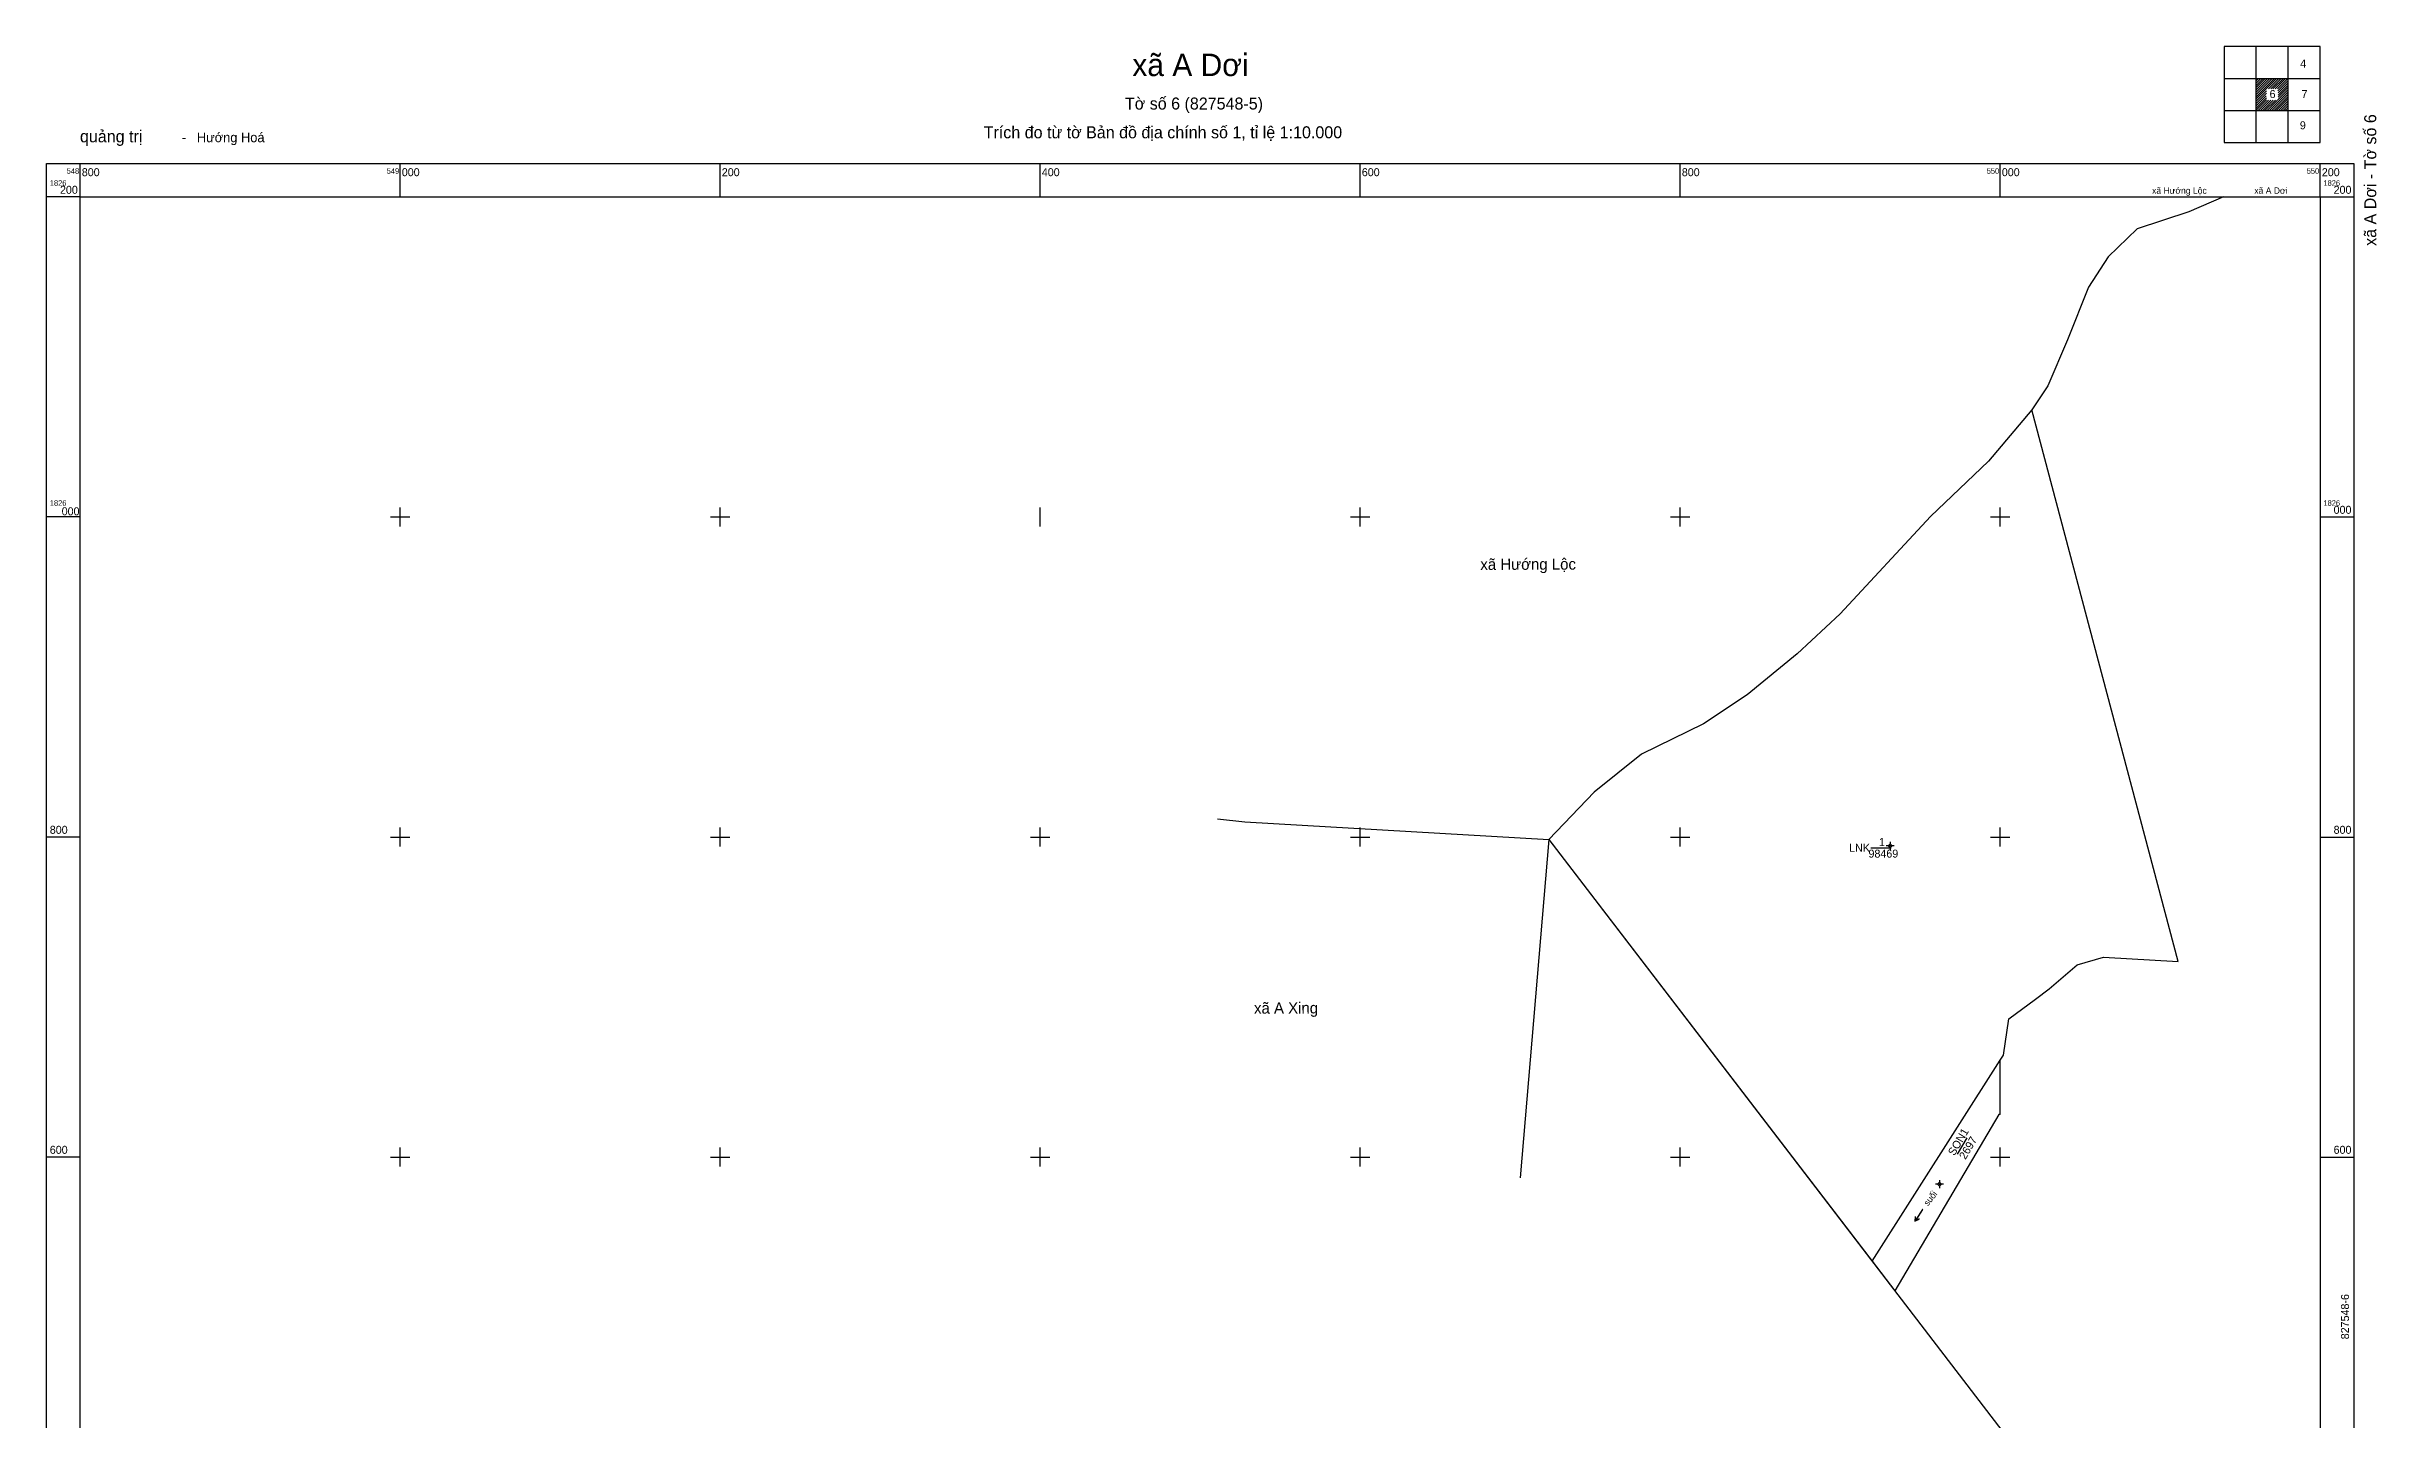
# Model space of a CAD drawing. Extents: x 548779 to 550235, y 1824578 to 1826294.
# Drawn here: x 548779 to 550235, y 1825436 to 1826294 of the extents above; entities that cross this region are included whole.
import ezdxf

# ---------------------------------------------------------------- set-up
doc = ezdxf.new("R2010")
doc.units = 0
for name, color, linetype in [('Level 10', 7, 'Continuous'), ('Level 11', 7, 'Continuous'), ('Level 13', 7, 'Continuous'), ('Level 32', 7, 'Continuous'), ('Level 35', 7, 'Continuous'), ('Level 39', 7, 'Continuous'), ('Level 46', 7, 'Continuous'), ('Level 48', 7, 'Continuous'), ('Level 63', 7, 'Continuous')]:
    doc.layers.add(name, color=color, linetype=linetype)

msp = doc.modelspace()

# ---------------------------------------------------------------- linework, layer by layer
at = {"layer": 'Level 10'}
for p, q in [((550111.27, 1825722.1), (550019.76, 1826067.04)), ((549717.96, 1825798.42), (549920.03, 1825534.8)), ((550048.14, 1825720.19), (550064.57, 1825724.89)), ((550064.57, 1825724.89), (550111.27, 1825722.1)), ((550030.52, 1825705.16), (550048.14, 1825720.19)), ((550005.43, 1825686.39), (550022.05, 1825698.75)), ((550022.05, 1825698.75), (550030.52, 1825705.16)), ((550001.98, 1825663.74), (550005.43, 1825686.39)), ((549920.03, 1825534.8), (550000, 1825660.62)), ((550000, 1825660.62), (550001.98, 1825663.74))]:
    msp.add_line(p, q, dxfattribs=at)
for points in [[(550019.76, 1826067.04), (549992.57, 1826034.89), (549956.32, 1826000.25), (549900.04, 1825939.55), (549873.1, 1825914.5), (549841.8, 1825888.94), (549814.61, 1825870.8), (549775.88, 1825851.83), (549746.22, 1825827.92), (549717.96, 1825798.42)], [(550000, 1825626.64), (549999.11, 1825626.62), (549934.17, 1825516.36)]]:
    msp.add_lwpolyline(points, dxfattribs=at)
at = {"layer": 'Level 11'}
for p, q in [((549929.97, 1825794.54), (549928.72, 1825794.54)), ((549931.22, 1825795.79), (549929.97, 1825794.54)), ((549929.97, 1825794.54), (549931.22, 1825793.29)), ((549931.22, 1825797.04), (549931.22, 1825795.79)), ((549932.47, 1825794.54), (549931.22, 1825795.79)), ((549931.22, 1825793.29), (549932.47, 1825794.54)), ((549931.22, 1825793.29), (549931.22, 1825792.04)), ((549933.72, 1825794.54), (549932.47, 1825794.54)), ((549960.73, 1825582.94), (549959.48, 1825582.94)), ((549961.98, 1825584.19), (549960.73, 1825582.94)), ((549960.73, 1825582.94), (549961.98, 1825581.69)), ((549961.98, 1825585.44), (549961.98, 1825584.19)), ((549963.23, 1825582.94), (549961.98, 1825584.19)), ((549961.98, 1825581.69), (549963.23, 1825582.94)), ((549961.98, 1825581.69), (549961.98, 1825580.44)), ((549964.48, 1825582.94), (549963.23, 1825582.94))]:
    msp.add_line(p, q, dxfattribs=at)
for centre in [(549931.22, 1825794.54), (549961.98, 1825582.94)]:
    msp.add_circle(centre, 0.3, dxfattribs=at)
at = {"layer": 'Level 13'}
for points in [[(549919.23, 1825793.23), (549931.79, 1825793.23)], [(549973.31, 1825601.68), (549979.43, 1825612.05)]]:
    msp.add_lwpolyline(points, dxfattribs=at)
at = {"layer": 'Level 32'}
for p, q in [((550048.14, 1825720.19), (550064.57, 1825724.89)), ((550064.57, 1825724.89), (550111.27, 1825722.1)), ((550030.52, 1825705.16), (550048.14, 1825720.19)), ((550005.43, 1825686.39), (550022.05, 1825698.75)), ((550022.05, 1825698.75), (550030.52, 1825705.16)), ((550001.98, 1825663.74), (550005.43, 1825686.39)), ((549920.03, 1825534.8), (550000, 1825660.62)), ((550000, 1825660.62), (550001.98, 1825663.74)), ((550000, 1825626.64), (550000, 1825660.62)), ((549920.03, 1825534.8), (549934.17, 1825516.36))]:
    msp.add_line(p, q, dxfattribs=at)
msp.add_lwpolyline([(550000, 1825626.64), (549999.11, 1825626.62), (549934.17, 1825516.36)], dxfattribs=at)
at = {"layer": 'Level 35'}
for p, q in [((549946.89, 1825562.81), (549946.71, 1825559.83)), ((549946.71, 1825559.83), (549949.39, 1825561.16)), ((549947, 1825560.46), (549947.15, 1825562.8)), ((549949.28, 1825561.39), (549947.17, 1825560.35))]:
    msp.add_line(p, q, dxfattribs=at)
msp.add_lwpolyline([(549947.17, 1825560.35), (549951.67, 1825567.14), (549951.46, 1825567.28), (549947, 1825560.46)], dxfattribs=at)
at = {"layer": 'Level 46'}
for q in [(549700.03, 1825586.95), (549928.51, 1825523.74)]:
    msp.add_line((549717.96, 1825798.42), q, dxfattribs=at)
for points in [[(550139.55, 1826200), (550117.81, 1826190.72), (550085.67, 1826180), (550067.55, 1826162.69), (550055.19, 1826143.72), (550042.01, 1826110.74), (550029.65, 1826081.88), (550019.76, 1826067.04), (549992.57, 1826034.89), (549956.32, 1826000.25), (549900.04, 1825939.55), (549873.1, 1825914.5), (549841.8, 1825888.94), (549814.61, 1825870.8), (549775.88, 1825851.83), (549746.22, 1825827.92), (549717.96, 1825798.42)], [(549510.81, 1825811.39), (549527.95, 1825809.53), (549717.96, 1825798.42)], [(549928.51, 1825523.74), (550200, 1825169.56)]]:
    msp.add_lwpolyline(points, dxfattribs=at)
at = {"layer": 'Level 63'}
for p, q in [((550160, 1826234), (550160, 1826294)), ((550180, 1826234), (550180, 1826294)), ((550140, 1826274), (550200, 1826274)), ((550160, 1826274), (550160, 1826274)), ((550160, 1826272.58), (550161.42, 1826274)), ((550160, 1826271.18), (550162.82, 1826274)), ((550160, 1826269.76), (550164.24, 1826274)), ((550160, 1826268.34), (550165.66, 1826274)), ((550160, 1826266.92), (550167.08, 1826274)), ((550160, 1826265.52), (550168.48, 1826274)), ((550160, 1826264.1), (550169.9, 1826274)), ((550160, 1826262.68), (550171.32, 1826274)), ((550160, 1826261.28), (550172.72, 1826274)), ((550160, 1826259.86), (550166.5, 1826266.36)), ((550160, 1826258.44), (550166.45, 1826264.89)), ((550167.64, 1826267.5), (550174.14, 1826274)), ((550168.28, 1826254), (550180, 1826265.72)), ((550169.06, 1826267.5), (550175.56, 1826274)), ((550169.7, 1826254), (550180, 1826264.3)), ((550170.48, 1826267.5), (550176.98, 1826274)), ((550171.88, 1826267.5), (550178.38, 1826274)), ((550173.3, 1826267.5), (550179.8, 1826274)), ((550173.5, 1826266.28), (550180, 1826272.78)), ((550173.5, 1826260.64), (550180, 1826267.12)), ((550173.65, 1826265.03), (550180, 1826271.38)), ((550173.69, 1826263.65), (550180, 1826269.96)), ((550173.8, 1826262.34), (550180, 1826268.54)), ((550140, 1826254), (550200, 1826254)), ((550160, 1826257.04), (550166.25, 1826263.28)), ((550160, 1826255.62), (550166.43, 1826262.05)), ((550160, 1826254.2), (550166.5, 1826260.7)), ((550161.22, 1826254), (550167.72, 1826260.5)), ((550162.62, 1826254), (550169.12, 1826260.5)), ((550164.04, 1826254), (550170.54, 1826260.5)), ((550165.46, 1826254), (550171.96, 1826260.5)), ((550166.88, 1826254), (550173.36, 1826260.5)), ((550171.12, 1826254), (550180, 1826262.88)), ((550172.52, 1826254), (550180, 1826261.48)), ((550173.94, 1826254), (550180, 1826260.06)), ((550175.36, 1826254), (550180, 1826258.64)), ((550176.76, 1826254), (550180, 1826257.24)), ((550178.18, 1826254), (550180, 1826255.82)), ((550179.6, 1826254), (550180, 1826254.4))]:
    msp.add_line(p, q, dxfattribs=at)
for points in [[(550140, 1826234), (550200, 1826234), (550200, 1826294), (550140, 1826294)], [(548779, 1826221), (550221, 1826221), (550221, 1824779), (548779, 1824779)], [(548800, 1826200), (550200, 1826200), (550200, 1824800), (548800, 1824800)]]:
    msp.add_lwpolyline(points, close=True, dxfattribs=at)
for points in [[(548800, 1826200), (548800, 1826221)], [(549000, 1826200), (549000, 1826221)], [(549200, 1826200), (549200, 1826221)], [(549400, 1826200), (549400, 1826221)], [(549600, 1826200), (549600, 1826221)], [(549800, 1826200), (549800, 1826221)], [(550000, 1826200), (550000, 1826221)], [(550200, 1826200), (550200, 1826221)], [(548800, 1826200), (548779, 1826200)], [(550200, 1826200), (550221, 1826200)], [(549000, 1825994), (549000, 1826006)], [(549200, 1825994), (549200, 1826006)], [(549400, 1825994), (549400, 1826006)], [(549600, 1825994), (549600, 1826006)], [(549800, 1825994), (549800, 1826006)], [(550000, 1825994), (550000, 1826006)], [(548800, 1826000), (548779, 1826000)], [(548994, 1826000), (549006, 1826000)], [(549194, 1826000), (549206, 1826000)], [(549594, 1826000), (549606, 1826000)], [(549794, 1826000), (549806, 1826000)], [(549994, 1826000), (550006, 1826000)], [(550200, 1826000), (550221, 1826000)], [(548800, 1825800), (548779, 1825800)], [(548994, 1825800), (549006, 1825800)], [(549000, 1825794), (549000, 1825806)], [(549194, 1825800), (549206, 1825800)], [(549200, 1825794), (549200, 1825806)], [(549394, 1825800), (549406, 1825800)], [(549400, 1825794), (549400, 1825806)], [(549594, 1825800), (549606, 1825800)], [(549600, 1825794), (549600, 1825806)], [(549794, 1825800), (549806, 1825800)], [(549800, 1825794), (549800, 1825806)], [(549994, 1825800), (550006, 1825800)], [(550000, 1825794), (550000, 1825806)], [(550200, 1825800), (550221, 1825800)], [(548800, 1825600), (548779, 1825600)], [(548994, 1825600), (549006, 1825600)], [(549000, 1825594), (549000, 1825606)], [(549194, 1825600), (549206, 1825600)], [(549200, 1825594), (549200, 1825606)], [(549394, 1825600), (549406, 1825600)], [(549400, 1825594), (549400, 1825606)], [(549594, 1825600), (549606, 1825600)], [(549600, 1825594), (549600, 1825606)], [(549794, 1825600), (549806, 1825600)], [(549800, 1825594), (549800, 1825606)], [(549994, 1825600), (550006, 1825600)], [(550000, 1825594), (550000, 1825606)], [(550200, 1825600), (550221, 1825600)]]:
    msp.add_lwpolyline(points, dxfattribs=at)

# ---------------------------------------------------------------- texts
at = {"layer": 'Level 13'}
for s, p in [('1', (549924.17, 1825794.34)), ('LNK ', (549905.57, 1825790.73)), ('98469', (549917.66, 1825787.12))]:
    msp.add_text(s, height=5, dxfattribs=at).set_placement(p)
for s, p in [('SON1 ', (549971.32, 1825600.41)), ('2697', (549978.26, 1825598.04))]:
    msp.add_text(s, height=5, rotation=59.50313, dxfattribs=at).set_placement(p)
at = {"layer": 'Level 39'}
msp.add_text('suối', height=4, rotation=51.2727, dxfattribs=at).set_placement((549954.8, 1825569.07))
at = {"layer": 'Level 48'}
for s, p in [('xã Hướng Lộc', (549675.08, 1825966.93)), ('xã A Xing', (549533.63, 1825689.58))]:
    msp.add_text(s, height=7, rotation=0.15671, dxfattribs=at).set_placement(p)
at = {"layer": 'Level 63'}
for s, height, p in [('xã A Dơi', 14, (549457.6, 1826275.58)), ('4', 5, (550187.5, 1826280.93)), ('6', 5, (550168.34, 1826261.86)), ('7', 5, (550188.31, 1826261.86)), ('Tờ số 6 (827548-5)', 7.5, (549452.96, 1826254.66)), ('quảng trị', 7.5, (548799.86, 1826234.17)), (' -   Hướng Hoá', 6, (548861.32, 1826234.23)), ('Trích đo từ tờ Bản đồ địa chính số 1, tỉ lệ 1:10.000', 7.5, (549364.67, 1826236.69)), ('9', 5, (550187.26, 1826242.3)), ('1826', 3.5, (548781, 1826207)), ('200', 5, (548787.36, 1826202)), ('548', 3.5, (548791.55, 1826214.5)), ('800', 5, (548801, 1826213)), ('549', 3.5, (548991.55, 1826214.5)), ('000', 5, (549001, 1826213)), ('200', 5, (549201, 1826213)), ('400', 5, (549401, 1826213)), ('600', 5, (549601, 1826213)), ('800', 5, (549801, 1826213)), ('550', 3.5, (549991.55, 1826214.5)), ('000', 5, (550001, 1826213)), (' xã Hướng Lộc                    xã A Dơi', 4, (550093.44, 1826202.01)), ('550', 3.5, (550191.55, 1826214.5)), ('200', 5, (550201, 1826213)), ('1826', 3.5, (550202, 1826207)), ('200', 5, (550208.36, 1826202)), ('1826', 3.5, (548781, 1826007)), ('000', 5, (548788.43, 1826001.05)), ('1826', 3.5, (550202, 1826007)), ('000', 5, (550208.36, 1826002)), ('800', 5, (548781, 1825802)), ('800', 5, (550208.36, 1825802)), ('600', 5, (548781, 1825602)), ('600', 5, (550208.36, 1825602))]:
    msp.add_text(s, height=height, dxfattribs=at).set_placement(p)
for s, height, p in [('xã A Dơi - Tờ số 6', 7.4999, (550235, 1826169.46)), ('827548-6', 5, (550218, 1825486.06))]:
    msp.add_text(s, height=height, rotation=90, dxfattribs=at).set_placement(p)

doc.saveas('drawing.dxf')
